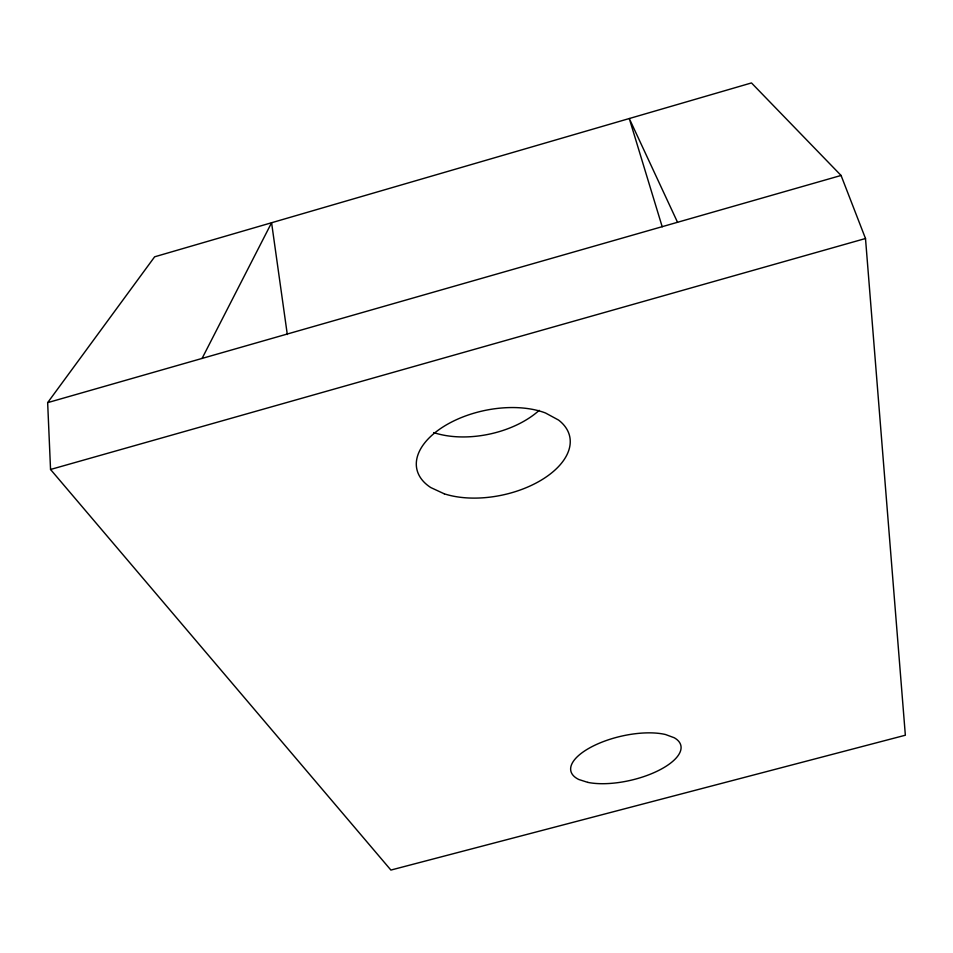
<?xml version="1.0" encoding="UTF-8"?>
<svg xmlns="http://www.w3.org/2000/svg" width="953" height="953" viewBox="0 0 953 953"><rect width="100%" height="100%" fill="white"/><g stroke="black" fill="none" stroke-linecap="round" stroke-linejoin="round"><path stroke-width="1.43" d="M202.072 358.435L271.581 222.74L287.306 334.515M47.65 402.642L154.636 256.81L751.476 82.935L841.07 175.459L865.503 238.512L905.35 735.228L390.897 870.065L50.545 469.472L47.65 402.642L841.07 175.459M50.545 469.472L865.503 238.512M677.535 222.287L629.278 118.529L662.204 226.778M539.195 410.35A76.3 44.446 -12 0 1 433.71 432.591M587.787 782.377L578.84 779.506A56.465 22.562 -13.1 0 1 591.956 746.664A56.465 22.562 -13.1 0 1 665.516 734.525L674.212 737.741A56.465 22.562 -13.1 0 1 659.595 769.976A56.465 22.562 -13.1 0 1 587.787 782.377M444.265 493.809L430.816 487.579A78.158 43.207 -12 0 1 442.263 427.421A78.158 43.207 -12 0 1 545.497 412.983L558.565 420.07A78.158 43.207 -12 0 1 543.984 478.43A78.158 43.207 -12 0 1 444.265 493.809"/></g></svg>
